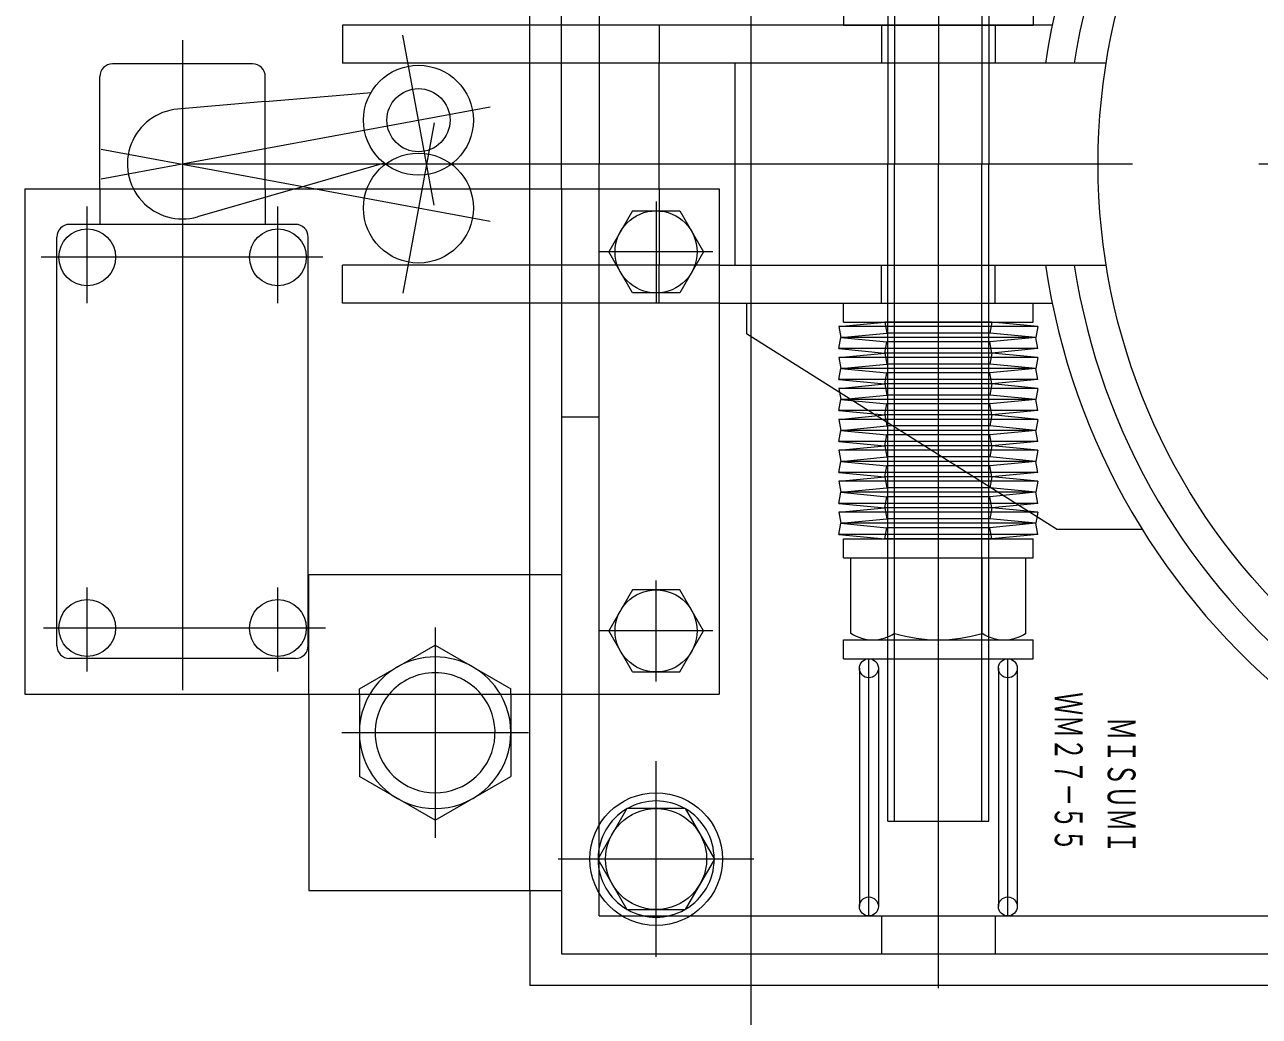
# Model space of a CAD drawing. Units: millimetres, scale not verified. Extents: x -7202 to 7173, y -9671 to 10206.
# Drawn here: x 4565.2 to 4760.8, y 514.5 to 671.5 of the extents above; entities that cross this region are included whole.
import ezdxf
from ezdxf.enums import TextEntityAlignment as Align

# ---------------------------------------------------------------- set-up
doc = ezdxf.new("R2010")
doc.units = ezdxf.units.MM
doc.header["$LTSCALE"] = 20
doc.linetypes.add('CHAIN2', pattern=[12, 9, -1, 1, -1])
doc.layers.add('0-3_12 常用一点鎖線', color=3, linetype='CHAIN2', lineweight=18)
doc.layers.add('0-F_11 常用細線', color=3, linetype='Continuous', lineweight=18)
doc.styles.add('ＭＳ ゴシック', font='')
doc.styles.get('ＭＳ ゴシック').set_extended_font_data('MS Gothic')

msp = doc.modelspace()

# ---------------------------------------------------------------- linework, layer by layer
at = {"layer": '0-3_12 常用一点鎖線'}
for p, q in [((4709.93, 815.03), (4709.93, 649.42)), ((4590.23, 669.05), (4590.23, 566.18)), ((4630.09, 642.9), (4625.1, 669.84)), ((4577.35, 647.07), (4638.96, 658.48)), ((4630.09, 655.94), (4625.1, 629)), ((4577.35, 651.77), (4638.96, 640.37)), ((4980.7, 649.42), (4590.23, 649.42)), ((4709.93, 518.96), (4709.93, 649.42)), ((4665.23, 643.53), (4665.23, 627.53)), ((4575.13, 627.4), (4575.13, 642.74)), ((4605.33, 627.4), (4605.33, 642.74)), ((4674.23, 635.53), (4656.22, 635.53)), ((4612.47, 634.68), (4567.86, 634.68)), ((4665.23, 567.53), (4665.23, 583.53)), ((4575.13, 569.12), (4575.13, 582.39)), ((4605.33, 569.12), (4605.33, 582.39)), ((4612.87, 575.98), (4568.2, 575.98)), ((4630.23, 576.05), (4630.23, 542.8)), ((4674.23, 575.53), (4656.22, 575.53)), ((4645, 559.42), (4615.46, 559.42)), ((4665.23, 523.92), (4665.23, 554.92)), ((4680.73, 539.42), (4649.73, 539.42))]:
    msp.add_line(p, q, dxfattribs=at)
at = {"layer": '0-F_11 常用細線'}
for p, q in [((4701.93, 810.42), (4701.93, 649.42)), ((4703.01, 810.42), (4703.01, 649.42)), ((4716.84, 810.42), (4716.84, 649.42)), ((4717.93, 810.42), (4717.93, 649.42)), ((4680.23, 794.42), (4680.23, 494.42)), ((4650.23, 645.53), (4650.23, 774.42)), ((4656.23, 768.42), (4656.23, 649.42)), ((4645.23, 671.42), (4645.23, 714.42)), ((4694.93, 674.42), (4694.93, 671.42)), ((4724.93, 674.42), (4724.93, 671.42)), ((4727.96, 671.42), (4615.58, 671.42)), ((4615.58, 671.42), (4615.58, 665.42)), ((4645.23, 665.42), (4645.23, 671.42)), ((4665.72, 671.42), (4665.72, 665.42)), ((4694.93, 671.42), (4724.93, 671.42)), ((4694.93, 671.42), (4724.93, 671.42)), ((4700.93, 671.47), (4700.93, 665.47)), ((4718.93, 671.47), (4718.93, 665.44)), ((4601.33, 665.28), (4579.13, 665.28)), ((4601.33, 665.28), (4579.13, 665.28)), ((4736.52, 665.42), (4615.58, 665.42)), ((4645.23, 645.53), (4645.23, 665.42)), ((4665.72, 645.53), (4665.72, 665.42)), ((4677.72, 665.42), (4677.72, 633.42)), ((4577.13, 645.53), (4577.13, 663.28)), ((4603.33, 645.53), (4603.33, 663.28)), ((4603.33, 659.31), (4589.45, 658.12)), ((4603.33, 659.31), (4620.14, 660.76)), ((4608.02, 645.53), (4622.2, 649.61)), ((4656.23, 530.42), (4656.23, 649.42)), ((4701.93, 545.42), (4701.93, 649.42)), ((4703.01, 545.42), (4703.01, 649.42)), ((4716.84, 545.42), (4716.84, 649.42)), ((4717.93, 545.42), (4717.93, 649.42)), ((4565.23, 645.53), (4565.23, 565.53)), ((4565.23, 645.53), (4675.23, 645.53)), ((4577.13, 645.53), (4577.13, 639.88)), ((4608.02, 645.53), (4592.6, 641.09)), ((4603.33, 645.53), (4603.33, 639.88)), ((4645.23, 534.42), (4645.23, 645.53)), ((4650.23, 645.53), (4650.23, 565.53)), ((4665.72, 645.53), (4665.72, 633.42)), ((4675.23, 645.53), (4675.23, 565.53)), ((4661.47, 642.03), (4657.72, 635.53)), ((4661.47, 642.03), (4668.98, 642.03)), ((4668.98, 642.03), (4672.73, 635.53)), ((4608.13, 639.88), (4572.33, 639.88)), ((4570.33, 573.18), (4570.33, 637.88)), ((4610.13, 573.18), (4610.13, 637.88)), ((4661.47, 629.03), (4657.72, 635.53)), ((4672.73, 635.53), (4668.98, 629.03)), ((4675.23, 633.42), (4615.58, 633.42)), ((4615.58, 627.42), (4615.58, 633.42)), ((4665.72, 627.42), (4665.72, 633.42)), ((4675.23, 633.42), (4736.52, 633.42)), ((4700.93, 627.37), (4700.93, 633.37)), ((4718.93, 627.37), (4718.93, 633.41)), ((4668.98, 629.03), (4661.47, 629.03)), ((4675.23, 627.42), (4615.58, 627.42)), ((4675.23, 627.42), (4727.96, 627.42)), ((4679.55, 627.33), (4679.56, 622.55)), ((4694.93, 624.42), (4694.93, 627.42)), ((4694.93, 627.42), (4724.93, 627.42)), ((4724.93, 624.42), (4724.93, 627.42)), ((4694.18, 623.72), (4701.47, 624.42)), ((4694.93, 624.42), (4724.93, 624.42)), ((4701.47, 624.42), (4701.78, 622.67)), ((4718.39, 624.42), (4701.47, 624.42)), ((4725.68, 623.72), (4718.39, 624.42)), ((4728.62, 591.64), (4679.56, 622.55)), ((4694.18, 623.72), (4694.49, 621.97)), ((4725.68, 623.72), (4694.18, 623.72)), ((4694.18, 620.22), (4694.49, 621.97)), ((4694.49, 621.97), (4701.78, 622.67)), ((4694.49, 621.97), (4701.78, 621.27)), ((4725.37, 621.97), (4694.49, 621.97)), ((4725.37, 621.97), (4718.08, 622.67)), ((4725.37, 621.97), (4718.08, 621.27)), ((4725.68, 623.72), (4725.37, 621.97)), ((4725.68, 620.22), (4725.37, 621.97)), ((4694.18, 620.22), (4701.47, 619.52)), ((4725.68, 620.22), (4694.18, 620.22)), ((4701.47, 619.52), (4701.78, 621.27)), ((4718.08, 621.27), (4701.78, 621.27)), ((4718.39, 619.52), (4718.08, 621.27)), ((4725.68, 620.22), (4718.39, 619.52)), ((4694.18, 618.82), (4701.47, 619.52)), ((4694.18, 618.82), (4694.49, 617.07)), ((4725.68, 618.82), (4694.18, 618.82)), ((4701.47, 619.52), (4701.78, 617.77)), ((4718.39, 619.52), (4701.47, 619.52)), ((4718.39, 619.52), (4701.47, 619.52)), ((4725.68, 618.82), (4718.39, 619.52)), ((4725.68, 618.82), (4725.37, 617.07)), ((4694.18, 615.32), (4694.49, 617.07)), ((4694.49, 617.07), (4701.78, 617.77)), ((4694.49, 617.07), (4701.78, 616.37)), ((4725.37, 617.07), (4694.49, 617.07)), ((4701.47, 614.62), (4701.78, 616.37)), ((4718.08, 616.37), (4701.78, 616.37)), ((4725.37, 617.07), (4718.08, 617.77)), ((4725.37, 617.07), (4718.08, 616.37)), ((4718.39, 614.62), (4718.08, 616.37)), ((4725.68, 615.32), (4725.37, 617.07)), ((4694.18, 615.32), (4701.47, 614.62)), ((4725.68, 615.32), (4694.18, 615.32)), ((4694.18, 613.92), (4701.47, 614.62)), ((4701.47, 614.62), (4701.78, 612.87)), ((4718.39, 614.62), (4701.47, 614.62)), ((4718.39, 614.62), (4701.47, 614.62)), ((4725.68, 615.32), (4718.39, 614.62)), ((4725.68, 613.92), (4718.39, 614.62)), ((4694.18, 613.92), (4694.49, 612.17)), ((4725.68, 613.92), (4694.18, 613.92)), ((4694.18, 610.42), (4694.49, 612.17)), ((4694.49, 612.17), (4701.78, 612.87)), ((4694.49, 612.17), (4701.78, 611.47)), ((4725.37, 612.17), (4694.49, 612.17)), ((4725.37, 612.17), (4718.08, 612.87)), ((4725.37, 612.17), (4718.08, 611.47)), ((4725.68, 613.92), (4725.37, 612.17)), ((4725.68, 610.42), (4725.37, 612.17)), ((4694.18, 610.42), (4701.47, 609.72)), ((4725.68, 610.42), (4694.18, 610.42)), ((4701.47, 609.72), (4701.78, 611.47)), ((4718.08, 611.47), (4701.78, 611.47)), ((4718.39, 609.72), (4718.08, 611.47)), ((4725.68, 610.42), (4718.39, 609.72)), ((4650.23, 609.42), (4656.23, 609.42)), ((4694.18, 609.02), (4701.47, 609.72)), ((4694.18, 609.02), (4694.49, 607.27)), ((4725.68, 609.02), (4694.18, 609.02)), ((4701.47, 609.72), (4701.78, 607.97)), ((4718.39, 609.72), (4701.47, 609.72)), ((4718.39, 609.72), (4701.47, 609.72)), ((4725.68, 609.02), (4718.39, 609.72)), ((4725.68, 609.02), (4725.37, 607.27)), ((4694.18, 605.52), (4694.49, 607.27)), ((4694.49, 607.27), (4701.78, 607.97)), ((4694.49, 607.27), (4701.78, 606.57)), ((4725.37, 607.27), (4694.49, 607.27)), ((4701.47, 604.82), (4701.78, 606.57)), ((4718.08, 606.57), (4701.78, 606.57)), ((4725.37, 607.27), (4718.08, 607.97)), ((4725.37, 607.27), (4718.08, 606.57)), ((4718.39, 604.82), (4718.08, 606.57)), ((4725.68, 605.52), (4725.37, 607.27)), ((4694.18, 605.52), (4701.47, 604.82)), ((4725.68, 605.52), (4694.18, 605.52)), ((4694.18, 604.12), (4701.47, 604.82)), ((4701.47, 604.82), (4701.78, 603.07)), ((4718.39, 604.82), (4701.47, 604.82)), ((4718.39, 604.82), (4718.08, 603.07)), ((4725.68, 605.52), (4718.39, 604.82)), ((4725.68, 604.12), (4718.39, 604.82)), ((4694.18, 604.12), (4694.49, 602.37)), ((4725.68, 604.12), (4694.18, 604.12)), ((4694.18, 600.62), (4694.49, 602.37)), ((4694.49, 602.37), (4701.78, 603.07)), ((4694.49, 602.37), (4701.78, 601.67)), ((4725.37, 602.37), (4694.49, 602.37)), ((4718.08, 603.07), (4701.78, 603.07)), ((4725.37, 602.37), (4718.08, 603.07)), ((4725.37, 602.37), (4718.08, 601.67)), ((4725.68, 604.12), (4725.37, 602.37)), ((4725.68, 600.62), (4725.37, 602.37)), ((4694.18, 600.62), (4701.47, 599.92)), ((4725.68, 600.62), (4694.18, 600.62)), ((4701.47, 599.92), (4701.78, 601.67)), ((4718.08, 601.67), (4701.78, 601.67)), ((4718.39, 599.92), (4718.08, 601.67)), ((4725.68, 600.62), (4718.39, 599.92)), ((4694.18, 599.22), (4701.47, 599.92)), ((4694.18, 599.22), (4694.49, 597.47)), ((4725.68, 599.22), (4694.18, 599.22)), ((4701.47, 599.92), (4701.78, 598.17)), ((4718.39, 599.92), (4701.47, 599.92)), ((4718.39, 599.92), (4701.47, 599.92)), ((4718.39, 599.92), (4718.08, 598.17)), ((4725.68, 599.22), (4718.39, 599.92)), ((4725.68, 599.22), (4725.37, 597.47)), ((4694.18, 595.72), (4694.49, 597.47)), ((4694.49, 597.47), (4701.78, 598.17)), ((4694.49, 597.47), (4701.78, 596.77)), ((4725.37, 597.47), (4694.49, 597.47)), ((4701.47, 595.02), (4701.78, 596.77)), ((4718.08, 596.77), (4701.78, 596.77)), ((4725.37, 597.47), (4718.08, 596.77)), ((4718.39, 595.02), (4718.08, 596.77)), ((4725.68, 595.72), (4725.37, 597.47)), ((4694.18, 595.72), (4701.47, 595.02)), ((4725.68, 595.72), (4694.18, 595.72)), ((4694.18, 594.32), (4701.47, 595.02)), ((4701.47, 595.02), (4701.78, 593.27)), ((4718.39, 595.02), (4701.47, 595.02)), ((4718.39, 595.02), (4701.47, 595.02)), ((4718.39, 595.02), (4718.08, 593.27)), ((4725.68, 595.72), (4718.39, 595.02)), ((4725.68, 594.32), (4718.39, 595.02)), ((4694.18, 594.32), (4694.49, 592.57)), ((4725.68, 594.32), (4694.18, 594.32)), ((4694.18, 590.82), (4694.49, 592.57)), ((4694.49, 592.57), (4701.78, 593.27)), ((4694.49, 592.57), (4701.78, 591.87)), ((4725.37, 592.57), (4694.49, 592.57)), ((4725.37, 592.57), (4718.08, 591.87)), ((4725.68, 594.32), (4725.37, 592.57)), ((4725.68, 590.82), (4725.37, 592.57)), ((4694.18, 590.82), (4701.47, 590.12)), ((4725.68, 590.82), (4694.18, 590.82)), ((4701.47, 590.12), (4701.78, 591.87)), ((4725.68, 590.82), (4718.39, 590.12)), ((4728.62, 591.64), (4742.2, 591.66)), ((4694.93, 587.12), (4694.93, 590.12)), ((4694.93, 590.12), (4724.93, 590.12)), ((4718.39, 590.12), (4701.47, 590.12)), ((4724.93, 587.12), (4724.93, 590.12)), ((4694.93, 587.12), (4724.93, 587.12)), ((4696.08, 575.15), (4696.08, 587.12)), ((4703, 575.15), (4703, 587.12)), ((4716.86, 575.15), (4716.86, 587.12)), ((4723.79, 575.15), (4723.79, 587.12)), ((4650.23, 584.42), (4610.23, 584.42)), ((4610.23, 565.53), (4610.23, 584.42)), ((4661.47, 582.03), (4657.72, 575.53)), ((4668.98, 582.03), (4661.47, 582.03)), ((4672.73, 575.53), (4668.98, 582.03)), ((4661.47, 569.03), (4657.72, 575.53)), ((4668.98, 569.03), (4672.73, 575.53)), ((4618.23, 566.35), (4630.23, 573.28)), ((4630.23, 573.28), (4642.23, 566.35)), ((4694.93, 571.12), (4694.93, 574.12)), ((4694.93, 574.12), (4724.93, 574.12)), ((4699.54, 574.12), (4720.33, 574.12)), ((4724.93, 571.12), (4724.93, 574.12)), ((4608.13, 571.18), (4572.33, 571.18)), ((4694.93, 571.12), (4724.93, 571.12)), ((4698.93, 530.42), (4698.93, 571.12)), ((4720.93, 530.42), (4720.93, 571.12)), ((4661.47, 569.03), (4668.98, 569.03)), ((4697.43, 569.62), (4697.43, 531.92)), ((4700.43, 569.62), (4700.43, 531.92)), ((4719.43, 569.62), (4719.43, 531.92)), ((4722.43, 569.62), (4722.43, 531.92)), ((4565.23, 565.53), (4675.23, 565.53)), ((4610.23, 565.53), (4610.23, 534.42)), ((4618.23, 565.53), (4618.23, 566.35)), ((4618.23, 565.53), (4618.23, 552.5)), ((4642.23, 565.53), (4642.23, 566.35)), ((4642.23, 565.53), (4642.23, 552.5)), ((4650.23, 565.53), (4650.23, 524.42)), ((4630.23, 545.57), (4618.23, 552.5)), ((4630.23, 545.57), (4642.23, 552.5)), ((4660.61, 547.42), (4655.99, 539.42)), ((4669.85, 547.42), (4660.61, 547.42)), ((4701.93, 545.42), (4717.93, 545.42)), ((4655.99, 539.42), (4660.61, 531.42)), ((4610.23, 534.42), (4650.23, 534.42)), ((4645.23, 534.42), (4645.23, 519.42)), ((4656.23, 530.42), (4954.23, 530.42)), ((4660.61, 531.42), (4669.85, 531.42)), ((4700.93, 530.42), (4700.93, 524.42)), ((4718.93, 530.42), (4718.93, 524.42)), ((4965.23, 519.42), (4645.23, 519.42))]:
    msp.add_line(p, q, dxfattribs=at)
for points in [[(4650.23, 524.42), (4960.23, 524.42), (4960.23, 649.42)], [(4718.39, 624.42), (4718.08, 622.67), (4701.78, 622.67)], [(4718.39, 619.52), (4718.08, 617.77), (4701.78, 617.77)], [(4718.39, 614.62), (4718.08, 612.87), (4701.78, 612.87)], [(4718.39, 609.72), (4718.08, 607.97), (4701.78, 607.97)], [(4725.37, 597.47), (4718.08, 598.17), (4701.78, 598.17)], [(4725.37, 592.57), (4718.08, 593.27), (4701.78, 593.27)], [(4718.39, 590.12), (4718.08, 591.87), (4701.78, 591.87)], [(4669.85, 547.42), (4674.46, 539.42), (4669.85, 531.42)]]:
    msp.add_lwpolyline(points, dxfattribs=at)
for centre, radius in [((4835.23, 649.42), 100), ((4627.59, 656.37), 8.7), ((4627.59, 656.37), 5), ((4627.59, 642.47), 8.7), ((4665.23, 635.53), 6.5), ((4575.13, 634.68), 4.5), ((4605.33, 634.68), 4.5), ((4665.23, 575.53), 6.5), ((4575.13, 575.98), 4.5), ((4605.33, 575.98), 4.5), ((4698.93, 569.62), 1.5), ((4720.93, 569.62), 1.5), ((4665.23, 539.42), 10.5), ((4665.23, 539.42), 8), ((4698.93, 531.92), 1.5), ((4720.93, 531.92), 1.5)]:
    msp.add_circle(centre, radius, dxfattribs=at)
for centre, radius, start, end in [((4835.23, 649.42), 109.5, 188.4021, 171.5979), ((4835.23, 649.42), 105, 188.7649, 171.2382), ((4579.13, 663.28), 2, 90, 180), ((4579.13, 663.28), 2, 90, 180), ((4601.33, 663.28), 2, 0, 90), ((4601.33, 663.28), 2, 0, 90), ((4590.19, 649.45), 8.7, 94.9137, 286.0596), ((4572.33, 637.88), 2, 90, 180), ((4608.13, 637.88), 2, 0, 90), ((4699.54, 580.51), 6.38, 237.1328, 302.8672), ((4709.93, 598.12), 24, 253.2213, 286.7787), ((4720.33, 580.51), 6.38, 237.1328, 302.8672), ((4572.33, 573.18), 2, 180, 270), ((4608.13, 573.18), 2, 270, 0), ((4630.23, 559.42), 12, 30.5775, 149.4225), ((4630.23, 559.42), 9.5, 39.984, 140.0161), ((4630.23, 559.42), 12, 149.4225, 30.5775), ((4630.23, 559.42), 9.5, 140.0161, 39.984), ((4665.23, 539.42), 9.2, 60.4082, 119.5918), ((4665.23, 539.42), 9.2, 120.4082, 179.5918), ((4665.23, 539.42), 9.2, 0.4082, 59.5918), ((4665.23, 539.42), 9.2, 180.4082, 239.5918), ((4665.23, 539.42), 9.2, 300.4082, 359.5919), ((4665.23, 539.42), 9.2, 240.4082, 299.5918)]:
    msp.add_arc(centre, radius, start, end, dxfattribs=at)

# ---------------------------------------------------------------- texts
at = {"layer": '0-F_11 常用細線', "color": 7, "style": 'ＭＳ ゴシック', "width": 0.6}
for s, p in [('ＷＭ２７－５５', (4727.05, 565.81)), ('ＭＩＳＵＭＩ', (4735.43, 561.86))]:
    msp.add_text(s, height=4.399, rotation=270, dxfattribs=at).set_placement(p, align=Align.BOTTOM_LEFT)

doc.saveas('drawing.dxf')
